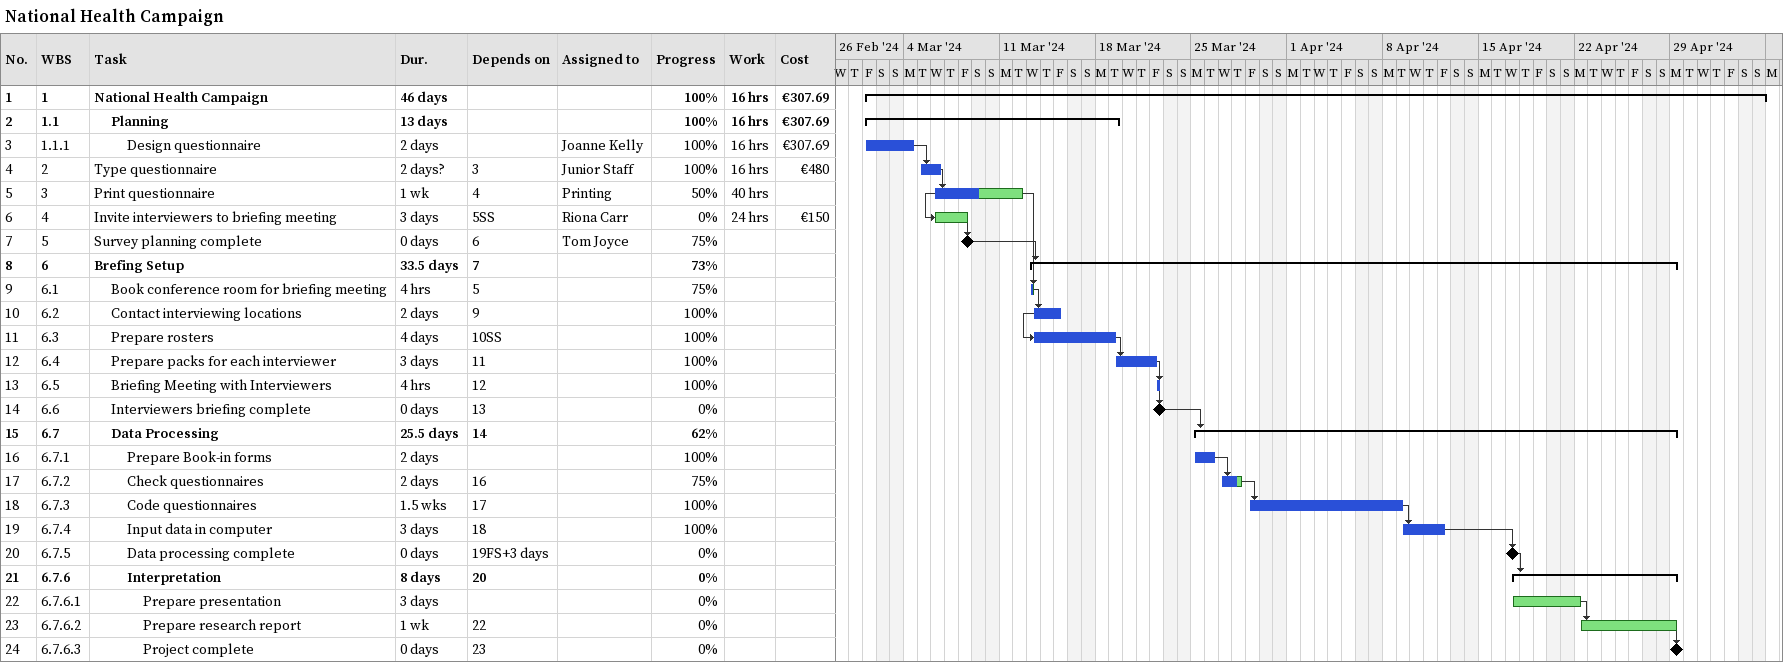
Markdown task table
National Health Campaign

| ID | WBS | Task | Duration | Start | Finish | Predecessors | Resources | % complete | Work (h) | Cost (€) |
|---|---|---|---|---|---|---|---|---|---|---|
| 1 | 1 | **National Health Campaign** | 46d | 2024-03-01 | 2024-05-06 |  |  | 100 | 16 | 307.69 |
| 2 | 1.1 | **Planning** | 13d | 2024-03-01 | 2024-03-19 |  |  | 100 | 16 | 307.69 |
| 3 | 1.1.1 | Design questionnaire | 2d | 2024-03-01 | 2024-03-04 |  | Joanne Kelly | 100 | 16 | 307.69 |
| 4 | 2 | Type questionnaire | 2d? | 2024-03-05 | 2024-03-06 | 3 | Junior Staff | 100 | 16 | 480 |
| 5 | 3 | Print questionnaire | 1w | 2024-03-06 | 2024-03-12 | 4 | Printing | 50 | 40 |  |
| 6 | 4 | Invite interviewers to briefing meeting | 3d | 2024-03-06 | 2024-03-08 | 5SS | Riona Carr | 0 | 24 | 150 |
| 7 | 5 | Survey planning complete | 0d | 2024-03-08 | 2024-03-08 | 6 | Tom Joyce | 75 |  |  |
| 8 | 6 | **Brefing Setup** | 33.5d | 2024-03-13 | 2024-04-29 | 7 |  | 73 |  |  |
| 9 | 6.1 | Book conference room for briefing meeting | 4h | 2024-03-13 | 2024-03-13 | 5 |  | 75 |  |  |
| 10 | 6.2 | Contact interviewing locations | 2d | 2024-03-13 | 2024-03-15 | 9 |  | 100 |  |  |
| 11 | 6.3 | Prepare rosters | 4d | 2024-03-13 | 2024-03-19 | 10SS |  | 100 |  |  |
| 12 | 6.4 | Prepare packs for each interviewer | 3d | 2024-03-19 | 2024-03-22 | 11 |  | 100 |  |  |
| 13 | 6.5 | Briefing Meeting with Interviewers | 4h | 2024-03-22 | 2024-03-22 | 12 |  | 100 |  |  |
| 14 | 6.6 | Interviewers briefing complete | 0d | 2024-03-22 | 2024-03-22 | 13 |  | 0 |  |  |
| 15 | 6.7 | **Data Processing** | 25.5d | 2024-03-25 | 2024-04-29 | 14 |  | 62 |  |  |
| 16 | 6.7.1 | Prepare Book-in forms | 2d | 2024-03-25 | 2024-03-26 |  |  | 100 |  |  |
| 17 | 6.7.2 | Check questionnaires | 2d | 2024-03-27 | 2024-03-28 | 16 |  | 75 |  |  |
| 18 | 6.7.3 | Code questionnaires | 1.5w | 2024-03-29 | 2024-04-09 | 17 |  | 100 |  |  |
| 19 | 6.7.4 | Input data in computer | 3d | 2024-04-09 | 2024-04-12 | 18 |  | 100 |  |  |
| 20 | 6.7.5 | Data processing complete | 0d | 2024-04-17 | 2024-04-17 | 19FS+3d |  | 0 |  |  |
| 21 | 6.7.6 | **Interpretation** | 8d | 2024-04-17 | 2024-04-29 | 20 |  | 0 |  |  |
| 22 | 6.7.6.1 | Prepare presentation | 3d | 2024-04-17 | 2024-04-22 |  |  | 0 |  |  |
| 23 | 6.7.6.2 | Prepare research report | 1w | 2024-04-22 | 2024-04-29 | 22 |  | 0 |  |  |
| 24 | 6.7.6.3 | Project complete | 0d | 2024-04-29 | 2024-04-29 | 23 |  | 0 |  |  |
